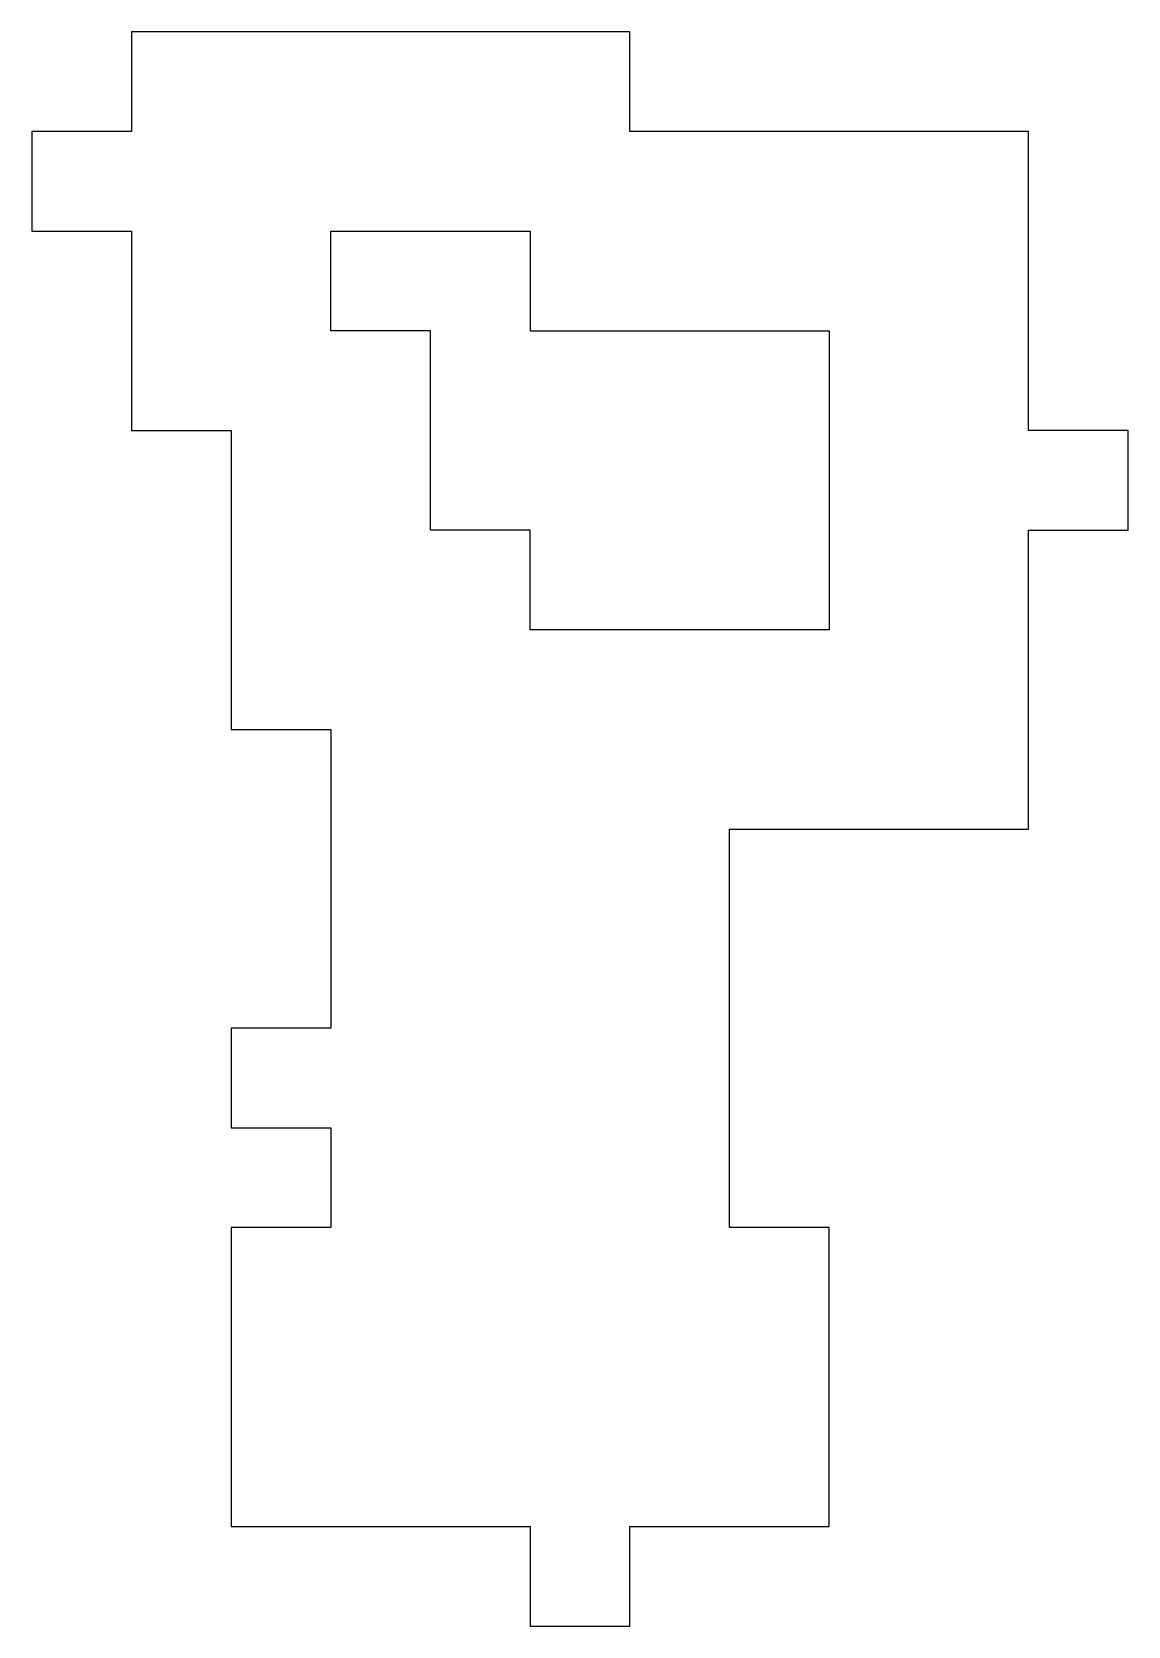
# Model space of a CAD drawing. Header units: metres. Extents: x -3 to 8, y -1 to 15.
import ezdxf

# ---------------------------------------------------------------- set-up
doc = ezdxf.new("R2010")
doc.units = ezdxf.units.M
doc.layers.get('0').update_dxf_attribs({"lineweight": 25, "true_color": 0xffffff})

msp = doc.modelspace()

# ---------------------------------------------------------------- linework, layer by layer
for p, q in [((3, 15), (-2, 15)), ((-2, 15), (-2, 14)), ((3, 14), (3, 15)), ((-2, 14), (-3, 14)), ((-3, 14), (-3, 13)), ((7, 14), (3, 14)), ((7, 11), (7, 14)), ((-3, 13), (-2, 13)), ((-2, 13), (-2, 11)), ((0, 13), (2, 13)), ((0, 12), (0, 13)), ((2, 13), (2, 12)), ((1, 12), (0, 12)), ((1, 10), (1, 12)), ((2, 12), (5, 12)), ((5, 12), (5, 9)), ((-2, 11), (-1, 11)), ((-1, 11), (-1, 8)), ((8, 11), (7, 11)), ((8, 10), (8, 11)), ((2, 10), (1, 10)), ((2, 9), (2, 10)), ((7, 7), (7, 10)), ((7, 10), (8, 10)), ((5, 9), (2, 9)), ((-1, 8), (0, 8)), ((0, 8), (0, 5)), ((4, 3), (4, 7)), ((4, 7), (7, 7)), ((0, 5), (-1, 5)), ((-1, 5), (-1, 4)), ((-1, 4), (0, 4)), ((0, 4), (0, 3)), ((0, 3), (-1, 3)), ((-1, 3), (-1, 0)), ((5, 3), (4, 3)), ((5, 0), (5, 3)), ((-1, 0), (0, 0)), ((0, 0), (2, 0)), ((2, 0), (2, -1)), ((3, -1), (3, 0)), ((3, 0), (5, 0)), ((2, -1), (3, -1))]:
    msp.add_line(p, q)

doc.saveas('drawing.dxf')
